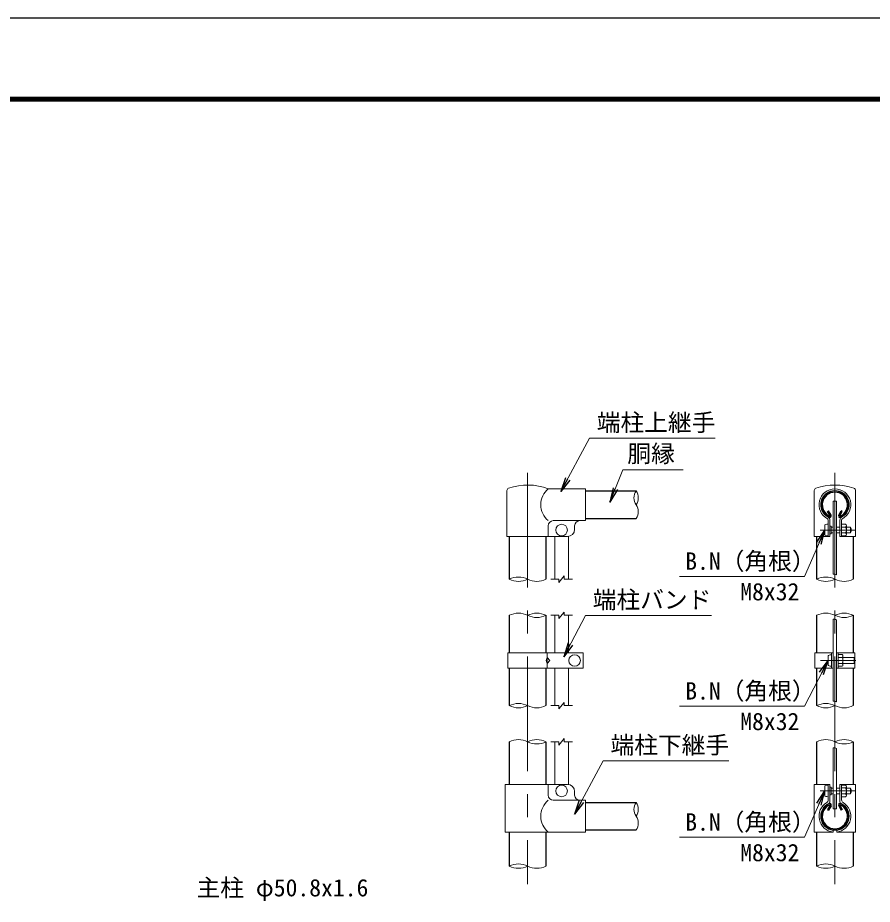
# Model space of a CAD drawing. Units: millimetres, scale not verified. Extents: x -4200 to 4200, y -2970 to 2970.
# Drawn here: x -363 to 2001, y 517 to 2970 of the extents above; entities that cross this region are included whole.
import ezdxf
from ezdxf.enums import TextEntityAlignment as Align

# ---------------------------------------------------------------- set-up
doc = ezdxf.new("R2010")
doc.units = ezdxf.units.MM
doc.header["$LTSCALE"] = 10
doc.linetypes.add('USER1', pattern=[50.8, 31.75, -6.35, 6.35, -6.35])
for name, color, linetype, lineweight in [('0-1_D-BMK', 2, 'USER1', 13), ('0-2_D-STR1', 1, 'Continuous', 25), ('0-3_D-STR-DIM', 7, 'Continuous', 13), ('0-B_D-STR3', 3, 'Continuous', 13), ('0-D_D-STR-TXT', 7, 'Continuous', 13), ('0-E_D-TTL', 7, 'Continuous', 25)]:
    doc.layers.add(name, color=color, linetype=linetype, lineweight=lineweight)
doc.layers.add('0-4_0', color=7, linetype='Continuous')
doc.styles.add('ＭＳ ゴシック', font='')
doc.styles.get('ＭＳ ゴシック').set_extended_font_data('MS Gothic')

# ---------------------------------------------------------------- blocks, each defined once
blk = doc.blocks.new('_Open')
at = {"layer": '0-4_0'}
blk.add_line((-10, 1.667), (0, 0), dxfattribs=at)
blk.add_lwpolyline([(-10, -1.667), (0, 0), (-10, 0)], dxfattribs=at)

msp = doc.modelspace()

# ---------------------------------------------------------------- linework, layer by layer
at = {"layer": '0-1_D-BMK'}
for p, q in [((1047.29, 1710.56), (1047.29, 572.56)), ((1897.29, 1710.56), (1897.29, 572.56)), ((1856.63, 1552.56), (1954.39, 1552.56)), ((1857.21, 1191.56), (1954.96, 1191.56)), ((1856.63, 830.56), (1954.39, 830.56))]:
    msp.add_line(p, q, dxfattribs=at)
at = {"layer": '0-2_D-STR1'}
for p, q in [((1207.29, 1660.56), (1347.29, 1660.56)), ((1876.92, 1603.95), (1879.7, 1605.56)), ((1883.94, 1591.8), (1876.92, 1603.95)), ((1886.72, 1593.4), (1879.7, 1605.56)), ((1907.85, 1593.4), (1914.87, 1605.56)), ((1910.63, 1591.8), (1917.65, 1603.95)), ((1917.65, 1603.95), (1914.87, 1605.56)), ((1207.29, 1584.36), (1347.29, 1584.36)), ((996.49, 1534.56), (996.49, 1416.56)), ((1098.09, 1534.56), (1098.09, 1416.56)), ((1846.49, 1534.56), (1846.49, 1416.56)), ((1948.09, 1534.56), (1948.09, 1416.56)), ((996.49, 1316.56), (996.49, 1212.55)), ((1098.09, 1316.56), (1098.09, 1212.55)), ((1846.49, 1316.56), (1846.49, 1212.56)), ((1948.09, 1316.56), (1948.09, 1212.56)), ((996.49, 1170.55), (996.49, 1066.56)), ((1098.09, 1170.55), (1098.09, 1066.56)), ((1846.49, 1170.56), (1846.49, 1066.56)), ((1948.09, 1170.56), (1948.09, 1066.56)), ((996.49, 966.56), (996.49, 848.56)), ((1098.09, 966.56), (1098.09, 848.56)), ((1846.49, 966.56), (1846.49, 848.56)), ((1948.09, 966.56), (1948.09, 848.56)), ((1207.29, 798.66), (1347.29, 798.66)), ((1883.94, 791.32), (1876.92, 779.17)), ((1886.72, 789.72), (1879.7, 777.56)), ((1907.85, 789.72), (1914.87, 777.56)), ((1910.63, 791.32), (1917.65, 779.17)), ((1876.92, 779.17), (1879.7, 777.56)), ((1917.65, 779.17), (1914.87, 777.56)), ((996.49, 716.56), (996.49, 622.56)), ((1098.09, 716.56), (1098.09, 622.56)), ((1207.29, 722.46), (1347.29, 722.46)), ((1846.49, 716.56), (1846.49, 622.56)), ((1948.09, 716.56), (1948.09, 622.56))]:
    msp.add_line(p, q, dxfattribs=at)
for centre, radius, start, end in [((1897.29, 1622.46), 38.1, 294.32478, 245.67522), ((1897.29, 1622.46), 34.89, 294.32478, 245.67522), ((1883.24, 1591.4), 4.01, 245.67522, 30), ((1883.24, 1591.4), 0.802, 245.67522, 30), ((1911.33, 1591.4), 4.01, 150, 294.32478), ((1911.33, 1591.4), 0.802, 150, 294.32478), ((1897.29, 760.66), 38.1, 114.32478, 65.67522), ((1897.29, 760.66), 34.89, 114.32478, 65.67522), ((1883.24, 791.72), 4.01, 330, 114.32478), ((1883.24, 791.72), 0.802, 330, 114.32478), ((1911.33, 791.72), 4.01, 65.67522, 210), ((1911.33, 791.72), 0.802, 65.67522, 210)]:
    msp.add_arc(centre, radius, start, end, dxfattribs=at)
at = {"layer": '0-3_D-STR-DIM'}
for p, q in [((1133.79, 1407.56), (1148.79, 1425.56)), ((1148.79, 1416.56), (1148.79, 1425.56)), ((1111.29, 1416.56), (1133.79, 1416.56)), ((1133.79, 1407.56), (1133.79, 1416.56)), ((1148.79, 1416.56), (1171.29, 1416.56)), ((1133.79, 1307.56), (1148.79, 1325.56)), ((1148.79, 1316.56), (1148.79, 1325.56)), ((1111.29, 1316.56), (1133.79, 1316.56)), ((1133.79, 1307.56), (1133.79, 1316.56)), ((1148.79, 1316.56), (1171.29, 1316.56)), ((1111.29, 1066.56), (1133.79, 1066.56)), ((1133.79, 1057.56), (1148.79, 1075.56)), ((1133.79, 1057.56), (1133.79, 1066.56)), ((1148.79, 1066.56), (1148.79, 1075.56)), ((1148.79, 1066.56), (1171.29, 1066.56)), ((1111.29, 966.56), (1133.79, 966.56)), ((1133.79, 957.56), (1148.79, 975.56)), ((1133.79, 957.56), (1133.79, 966.56)), ((1148.79, 966.56), (1148.79, 975.56)), ((1148.79, 966.56), (1171.29, 966.56))]:
    msp.add_line(p, q, dxfattribs=at)
for centre, radius, start, end in [((1374.53, 1641.51), 33.24, 145.03504, 214.96496), ((1320.04, 1641.51), 33.24, 325.03504, 34.96496), ((1320.05, 1603.41), 33.24, 325.03422, 34.96578), ((1894.33, 1415.5), 15.36, 60.95271, 95.76063), ((1021.89, 1365.8), 56.76, 63.4184, 116.5816), ((1021.89, 1467.32), 56.76, 243.4184, 296.5816), ((1072.69, 1467.32), 56.76, 243.4184, 296.5816), ((1871.89, 1365.8), 56.76, 63.4184, 116.5816), ((1871.89, 1467.32), 56.76, 243.4184, 296.5816), ((1922.69, 1467.32), 56.76, 243.4184, 296.5816), ((1021.89, 1265.8), 56.76, 63.4184, 116.5816), ((1072.69, 1265.8), 56.76, 63.4184, 116.5816), ((1072.69, 1367.32), 56.76, 243.4184, 296.5816), ((1871.89, 1265.8), 56.76, 63.4184, 116.5816), ((1894.33, 1290.23), 15.36, 60.95271, 95.76063), ((1922.69, 1265.8), 56.76, 63.4184, 116.5816), ((1922.69, 1367.32), 56.76, 243.4184, 296.5816), ((1021.89, 1015.8), 56.76, 63.4184, 116.5816), ((1021.89, 1117.32), 56.76, 243.4184, 296.5816), ((1072.69, 1117.32), 56.76, 243.4184, 296.5816), ((1871.89, 1015.8), 56.76, 63.4184, 116.5816), ((1871.89, 1117.32), 56.76, 243.4184, 296.5816), ((1894.33, 1063.3), 15.36, 60.95271, 95.76063), ((1922.69, 1117.32), 56.76, 243.4184, 296.5816), ((1021.89, 915.8), 56.76, 63.4184, 116.5816), ((1072.69, 915.8), 56.76, 63.4184, 116.5816), ((1072.69, 1017.32), 56.76, 243.4184, 296.5816), ((1871.89, 915.8), 56.76, 63.4184, 116.5816), ((1922.69, 915.8), 56.76, 63.4184, 116.5816), ((1922.69, 1017.32), 56.76, 243.4184, 296.5816), ((1894.33, 934.57), 15.36, 60.95271, 95.76063), ((1374.53, 779.61), 33.24, 145.03504, 214.96496), ((1320.04, 779.61), 33.24, 325.03504, 34.96496), ((1320.05, 741.51), 33.24, 325.03422, 34.96578), ((1021.89, 571.8), 56.76, 63.4184, 116.5816), ((1021.89, 673.32), 56.76, 243.4184, 296.5816), ((1072.69, 673.32), 56.76, 243.4184, 296.5816), ((1871.89, 571.8), 56.76, 63.4184, 116.5816), ((1871.89, 673.32), 56.76, 243.4184, 296.5816), ((1922.69, 673.32), 56.76, 243.4184, 296.5816)]:
    msp.add_arc(centre, radius, start, end, dxfattribs=at)
at = {"layer": '0-B_D-STR3'}
for p, q in [((990.19, 1534.56), (990.19, 1661.94)), ((1207.29, 1666.56), (1104.39, 1666.56)), ((1207.29, 1666.56), (1207.29, 1578.56)), ((1954.39, 1661.95), (1954.39, 1534.56)), ((1954.39, 1661.94), (1954.39, 1534.56)), ((1892.79, 1632.56), (1901.79, 1632.56)), ((1892.79, 1632.56), (1892.79, 1430.78)), ((1901.79, 1632.56), (1901.79, 1428.93)), ((1207.29, 1578.56), (1118.39, 1578.56)), ((1878.69, 1580.21), (1878.69, 1534.56)), ((1883.29, 1580.21), (1883.29, 1534.56)), ((1911.29, 1580.21), (1911.29, 1534.56)), ((1915.89, 1580.21), (1915.89, 1534.56)), ((1104.39, 1534.56), (1104.39, 1564.56)), ((1177.29, 1564.56), (1177.29, 1554.56)), ((1869.09, 1565.56), (1869.09, 1539.56)), ((1886.69, 1563.2), (1883.29, 1563.2)), ((1886.69, 1563.2), (1886.69, 1541.92)), ((1886.69, 1560.56), (1892.79, 1560.56)), ((1901.79, 1560.56), (1911.29, 1560.56)), ((1926.89, 1568.76), (1915.89, 1568.76)), ((1926.89, 1560.66), (1915.89, 1560.66)), ((1928.89, 1564.39), (1928.89, 1540.48)), ((1928.89, 1560.56), (1940.69, 1560.56)), ((1940.69, 1560.56), (1940.69, 1544.56)), ((990.19, 1534.56), (1104.39, 1534.56)), ((1104.39, 1534.56), (1157.29, 1534.56)), ((1122.29, 1534.56), (1122.29, 1416.56)), ((1160.29, 1534.79), (1160.29, 1416.56)), ((1886.69, 1541.92), (1883.29, 1541.92)), ((1886.69, 1544.56), (1892.79, 1544.56)), ((1901.79, 1544.56), (1911.29, 1544.56)), ((1911.29, 1534.56), (1954.39, 1534.56)), ((1926.89, 1544.46), (1915.89, 1544.46)), ((1926.89, 1536.36), (1915.89, 1536.36)), ((1928.89, 1544.56), (1940.69, 1544.56)), ((1122.29, 1316.56), (1122.29, 1212.55)), ((1160.29, 1316.56), (1160.29, 1212.55)), ((1892.79, 1305.52), (1892.79, 1078.58)), ((1901.79, 1303.66), (1901.79, 1076.73)), ((992.29, 1170.55), (992.29, 1212.55)), ((1201.28, 1212.55), (992.29, 1212.55)), ((1100.94, 1170.55), (1100.94, 1212.55)), ((1201.28, 1170.55), (1201.28, 1212.55)), ((1841.89, 1212.56), (1892.79, 1212.56)), ((1878.59, 1204.56), (1878.59, 1178.56)), ((1888.19, 1212.56), (1888.19, 1170.56)), ((1888.19, 1207.56), (1888.19, 1175.56)), ((1901.79, 1212.56), (1952.69, 1212.56)), ((1906.39, 1212.56), (1906.39, 1170.56)), ((1917.39, 1207.76), (1906.39, 1207.76)), ((1919.39, 1203.39), (1919.39, 1179.48)), ((1952.69, 1212.56), (1952.69, 1170.56)), ((1917.39, 1199.66), (1906.39, 1199.66)), ((1917.39, 1183.46), (1906.39, 1183.46)), ((1919.39, 1199.56), (1950.19, 1199.56)), ((1919.39, 1183.56), (1950.19, 1183.56)), ((1950.19, 1199.56), (1950.19, 1183.56)), ((1201.28, 1170.55), (992.29, 1170.55)), ((1122.29, 1170.55), (1122.29, 1066.56)), ((1160.29, 1170.55), (1160.29, 1066.56)), ((1901.79, 1170.56), (1952.69, 1170.56)), ((1917.39, 1175.36), (1906.39, 1175.36)), ((1122.29, 966.56), (1122.29, 848.56)), ((1160.29, 966.56), (1160.29, 848.33)), ((1892.79, 780.56), (1892.79, 949.85)), ((1901.79, 780.56), (1901.79, 948)), ((985.39, 848.56), (1157.29, 848.56)), ((985.39, 716.56), (985.39, 848.56)), ((1104.39, 848.56), (1104.39, 818.56)), ((1840.19, 848.56), (1883.29, 848.56)), ((1840.19, 848.56), (1840.19, 716.56)), ((1869.09, 843.56), (1869.09, 817.56)), ((1878.69, 848.56), (1878.69, 805.58)), ((1883.29, 848.56), (1883.29, 800.05)), ((1886.69, 841.2), (1883.29, 841.2)), ((1886.69, 841.2), (1886.69, 819.92)), ((1886.69, 838.56), (1892.79, 838.56)), ((1901.79, 838.56), (1911.29, 838.56)), ((1911.29, 848.56), (1911.29, 800.05)), ((1911.29, 848.56), (1954.39, 848.56)), ((1915.89, 848.56), (1915.89, 805.58)), ((1926.89, 846.76), (1915.89, 846.76)), ((1926.89, 838.66), (1915.89, 838.66)), ((1928.89, 842.39), (1928.89, 818.48)), ((1928.89, 838.56), (1940.69, 838.56)), ((1940.69, 838.56), (1940.69, 822.56)), ((1954.39, 848.56), (1954.39, 716.56)), ((1177.29, 828.56), (1177.29, 818.56)), ((1886.69, 819.92), (1883.29, 819.92)), ((1886.69, 822.56), (1892.79, 822.56)), ((1901.79, 822.56), (1911.29, 822.56)), ((1926.89, 822.46), (1915.89, 822.46)), ((1926.89, 814.36), (1915.89, 814.36)), ((1928.89, 822.56), (1940.69, 822.56)), ((1207.29, 804.56), (1118.39, 804.56)), ((1207.29, 804.56), (1207.29, 716.56)), ((1892.79, 780.56), (1901.79, 780.56)), ((1207.29, 716.56), (985.39, 716.56)), ((1840.19, 716.56), (1892.29, 716.56)), ((1892.29, 721.48), (1892.29, 716.56)), ((1902.29, 721.48), (1902.29, 716.56)), ((1902.29, 716.56), (1954.39, 716.56))]:
    msp.add_line(p, q, dxfattribs=at)
for points in [[(1840.19, 1661.95), (1840.19, 1534.56), (1883.29, 1534.56)], [(1841.89, 1212.56), (1841.89, 1170.56), (1892.79, 1170.56)]]:
    msp.add_lwpolyline(points, dxfattribs=at)
msp.add_lwpolyline([(1100.94, 1199.55), (1098.28, 1191.55), (1100.94, 1183.55), (1108.94, 1191.55)], close=True, dxfattribs=at)
for centre in [(1141.29, 1552.56), (1177.28, 1191.55), (1141.29, 830.56)]:
    msp.add_circle(centre, 16, dxfattribs=at)
for centre, radius, start, end in [((1047.29, 1517.09), 160, 69.0916, 109.22051), ((1897.29, 1517.09), 160, 70.78312, 109.21688), ((996.79, 1661.94), 6.6, 109.22051, 180), ((1140.78, 1622.56), 57.1, 129.59418, 230.40582), ((1846.78, 1661.95), 6.59, 109.08221, 180.02255), ((1897.29, 1622.56), 44, 298.0884, 241.9116), ((1897.29, 1622.56), 39.4, 298.0884, 241.9116), ((1947.79, 1661.95), 6.59, 359.97745, 70.91779), ((1118.39, 1564.56), 14, 90, 180), ((1191.29, 1564.56), 14, 90, 180), ((1874.69, 1580.21), 4, 0, 61.9116), ((1874.69, 1580.21), 8.6, 0, 61.9116), ((1919.89, 1580.21), 8.6, 118.0884, 180), ((1919.89, 1580.21), 4, 118.0884, 180), ((1157.29, 1554.56), 20, 270, 0), ((1911.48, 1552.56), 17.4, 332.26063, 27.73937), ((1923.81, 1564.71), 5.08, 307.21089, 52.78911), ((1925.69, 1552.56), 17, 331.92751, 28.07249), ((1923.79, 1540.41), 5.1, 307.42505, 52.57495), ((1914.31, 1203.71), 5.08, 307.21089, 52.78911), ((1901.98, 1191.56), 17.4, 332.26063, 27.73937), ((1914.29, 1179.41), 5.1, 307.42505, 52.57495), ((1935.19, 1191.56), 17, 331.92751, 28.07249), ((1157.29, 828.56), 20, 0, 90), ((1911.48, 830.56), 17.4, 332.26063, 27.73937), ((1923.81, 842.71), 5.08, 307.21089, 52.78911), ((1925.69, 830.56), 17, 331.92751, 28.07249), ((1118.39, 818.56), 14, 180, 270), ((1191.29, 818.56), 14, 180, 270), ((1923.79, 818.41), 5.1, 307.42505, 52.57495), ((1140.78, 760.56), 57.1, 129.59418, 230.40582), ((1897.29, 760.56), 44, 121.13861, 263.47502), ((1897.29, 760.56), 39.4, 114.50336, 262.7093), ((1870.09, 805.58), 8.6, 301.13861, 0), ((1879.29, 800.05), 4, 294.50336, 0), ((1897.29, 760.56), 44, 276.52498, 58.86139), ((1897.29, 760.56), 39.4, 277.2907, 65.49664), ((1915.29, 800.05), 4, 180, 245.49664), ((1924.49, 805.58), 8.6, 180, 238.86139)]:
    msp.add_arc(centre, radius, start, end, dxfattribs=at)
for centre, start_param, end_param in [((1878.69, 1565.56), 1.5707963, 3.1415927), ((1878.69, 1539.56), 3.1415927, 4.712389), ((1888.19, 1204.56), 1.5707963, 3.1415927), ((1888.19, 1178.56), 3.1415927, 4.712389), ((1878.69, 843.56), 1.5707963, 3.1415927), ((1878.69, 817.56), 3.1415927, 4.712389)]:
    msp.add_ellipse(centre, major_axis=(9.6, 0), ratio=0.3125, start_param=start_param, end_param=end_param, dxfattribs=at)
at = {"layer": '0-D_D-STR-TXT'}
for points in [[(1565.98, 1806.57), (1218.72, 1806.57), (1140.24, 1660.57)], [(1477.44, 1719.24), (1310.42, 1719.24), (1275.71, 1631.76)], [(1467.07, 1424.22), (1813.14, 1424.22), (1868.29, 1550.73)], [(1555.69, 1316.09), (1207.53, 1316.09), (1147.98, 1203.75)], [(1467.07, 1065.04), (1813.14, 1065.04), (1877.67, 1189.78)], [(1603.96, 913.99), (1256.7, 913.99), (1178.22, 767.98)], [(1467.07, 702.22), (1813.14, 702.22), (1868.29, 828.73)]]:
    msp.add_lwpolyline(points, dxfattribs=at)
at = {"layer": '0-E_D-TTL', "color": 2}
msp.add_lwpolyline([(-4199.68, 2970.23), (4200.32, 2970.23), (4200.32, -2969.77), (-4199.68, -2969.77)], close=True, dxfattribs=at)
at = {"layer": '0-E_D-TTL'}
for points in [[(-3929.68, 2750.23), (3930.32, 2750.23), (3930.32, -2749.77), (-3929.68, -2749.77)], [(-3927.18, 2747.73), (3927.82, 2747.73), (3927.82, -2747.27), (-3927.18, -2747.27)], [(-3924.68, 2745.23), (3925.32, 2745.23), (3925.32, -2744.77), (-3924.68, -2744.77)], [(-3922.18, 2742.73), (3922.82, 2742.73), (3922.82, -2742.27), (-3922.18, -2742.27)], [(-3919.68, 2740.23), (3920.32, 2740.23), (3920.32, -2739.77), (-3919.68, -2739.77)]]:
    msp.add_lwpolyline(points, close=True, dxfattribs=at)

# ---------------------------------------------------------------- block references
at = {"layer": '0-D_D-STR-TXT', "xscale": 4, "yscale": 4}
for p, rotation in [((1139.29, 1658.81), 241.73951), ((1274.97, 1629.9), 248.36243), ((1869.09, 1552.56), 66.44646), ((1147.04, 1201.98), 242.07069), ((1878.59, 1191.56), 62.64819), ((1869.09, 830.56), 66.44646), ((1177.27, 766.22), 241.73951)]:
    msp.add_blockref('_Open', p, dxfattribs=dict(at, rotation=rotation))

# ---------------------------------------------------------------- texts
at = {"layer": '0-D_D-STR-TXT', "style": 'ＭＳ ゴシック'}
for s, p in [('端柱上継手', (1238.65, 1811.76)), ('胴縁', (1323.19, 1725.54)), ('B.N（角根）', (1483.31, 1428.16)), ('M8x32', (1635.4, 1343.58)), ('端柱バンド', (1227.46, 1321.27)), ('B.N（角根）', (1483.31, 1068.98)), ('M8x32', (1635.4, 984.4)), ('端柱下継手', (1276.63, 919.17)), ('B.N（角根）', (1483.31, 706.16)), ('M8x32', (1635.4, 621.58)), ('主柱 φ50.8x1.6', (131.52, 524.24))]:
    msp.add_text(s, height=48.09, dxfattribs=at).set_placement(p, align=Align.BOTTOM_LEFT)

doc.saveas('drawing.dxf')
